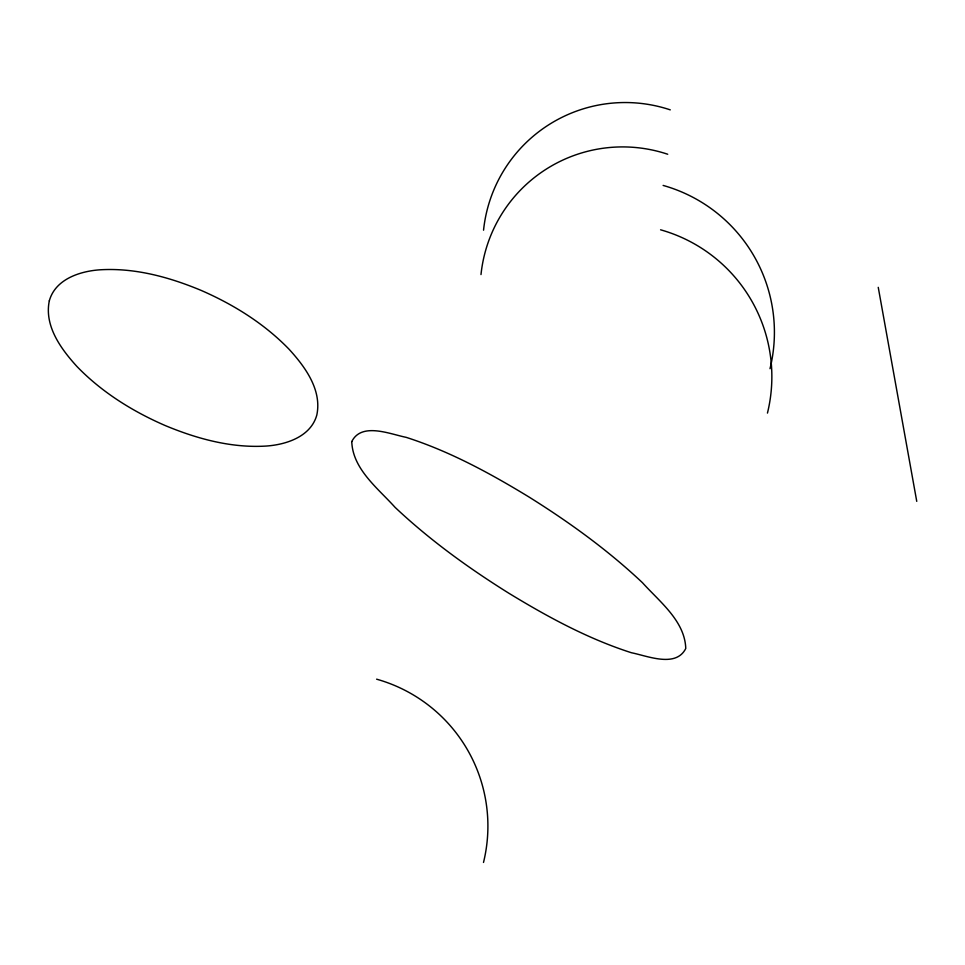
<?xml version="1.0" encoding="UTF-8"?>
<svg xmlns="http://www.w3.org/2000/svg" width="965" height="965" viewBox="0 0 965 965"><rect width="100%" height="100%" fill="white"/><g stroke="black" fill="none" stroke-linecap="round" stroke-linejoin="round"><path stroke-width="1.45" d="M878.247 287.341L916.75 501.354M376.615 679.179A152.591 152.591 0 0 1 483.501 862.457M663.124 185.425A152.591 152.591 0 0 1 770.01 368.702M483.549 230.189A142.398 142.398 0 0 1 670.277 109.865M480.992 274.567A142.398 142.398 0 0 1 667.72 154.243M660.579 229.803A152.591 152.591 0 0 1 767.452 413.092M351.767 441.56C352.659 469.135 378.003 488.35 395.047 507.325C429.654 539.954 468.387 567.939 508.676 593.125C547.517 616.804 587.914 638.782 631.387 652.726C647.575 655.947 675.934 668.106 685.765 648.492C684.873 620.929 659.529 601.702 642.485 582.727C607.878 550.098 569.145 522.113 528.868 496.927C490.015 473.248 449.618 451.27 406.144 437.338C389.969 434.105 361.598 421.946 351.767 441.56M49.324 300.803C44.064 325.953 61.024 349.004 77.007 366.555C101.808 392.212 132.639 411.404 165.244 425.565C197.15 438.858 231.648 448.255 266.473 446.035C286.484 444.6 310.851 436.578 316.81 415.059C322.081 389.908 305.121 366.857 289.138 349.318C264.338 323.649 233.494 304.458 200.901 290.296C168.996 277.015 134.497 267.607 99.672 269.826C79.661 271.262 55.295 279.283 49.324 300.803"/></g></svg>
